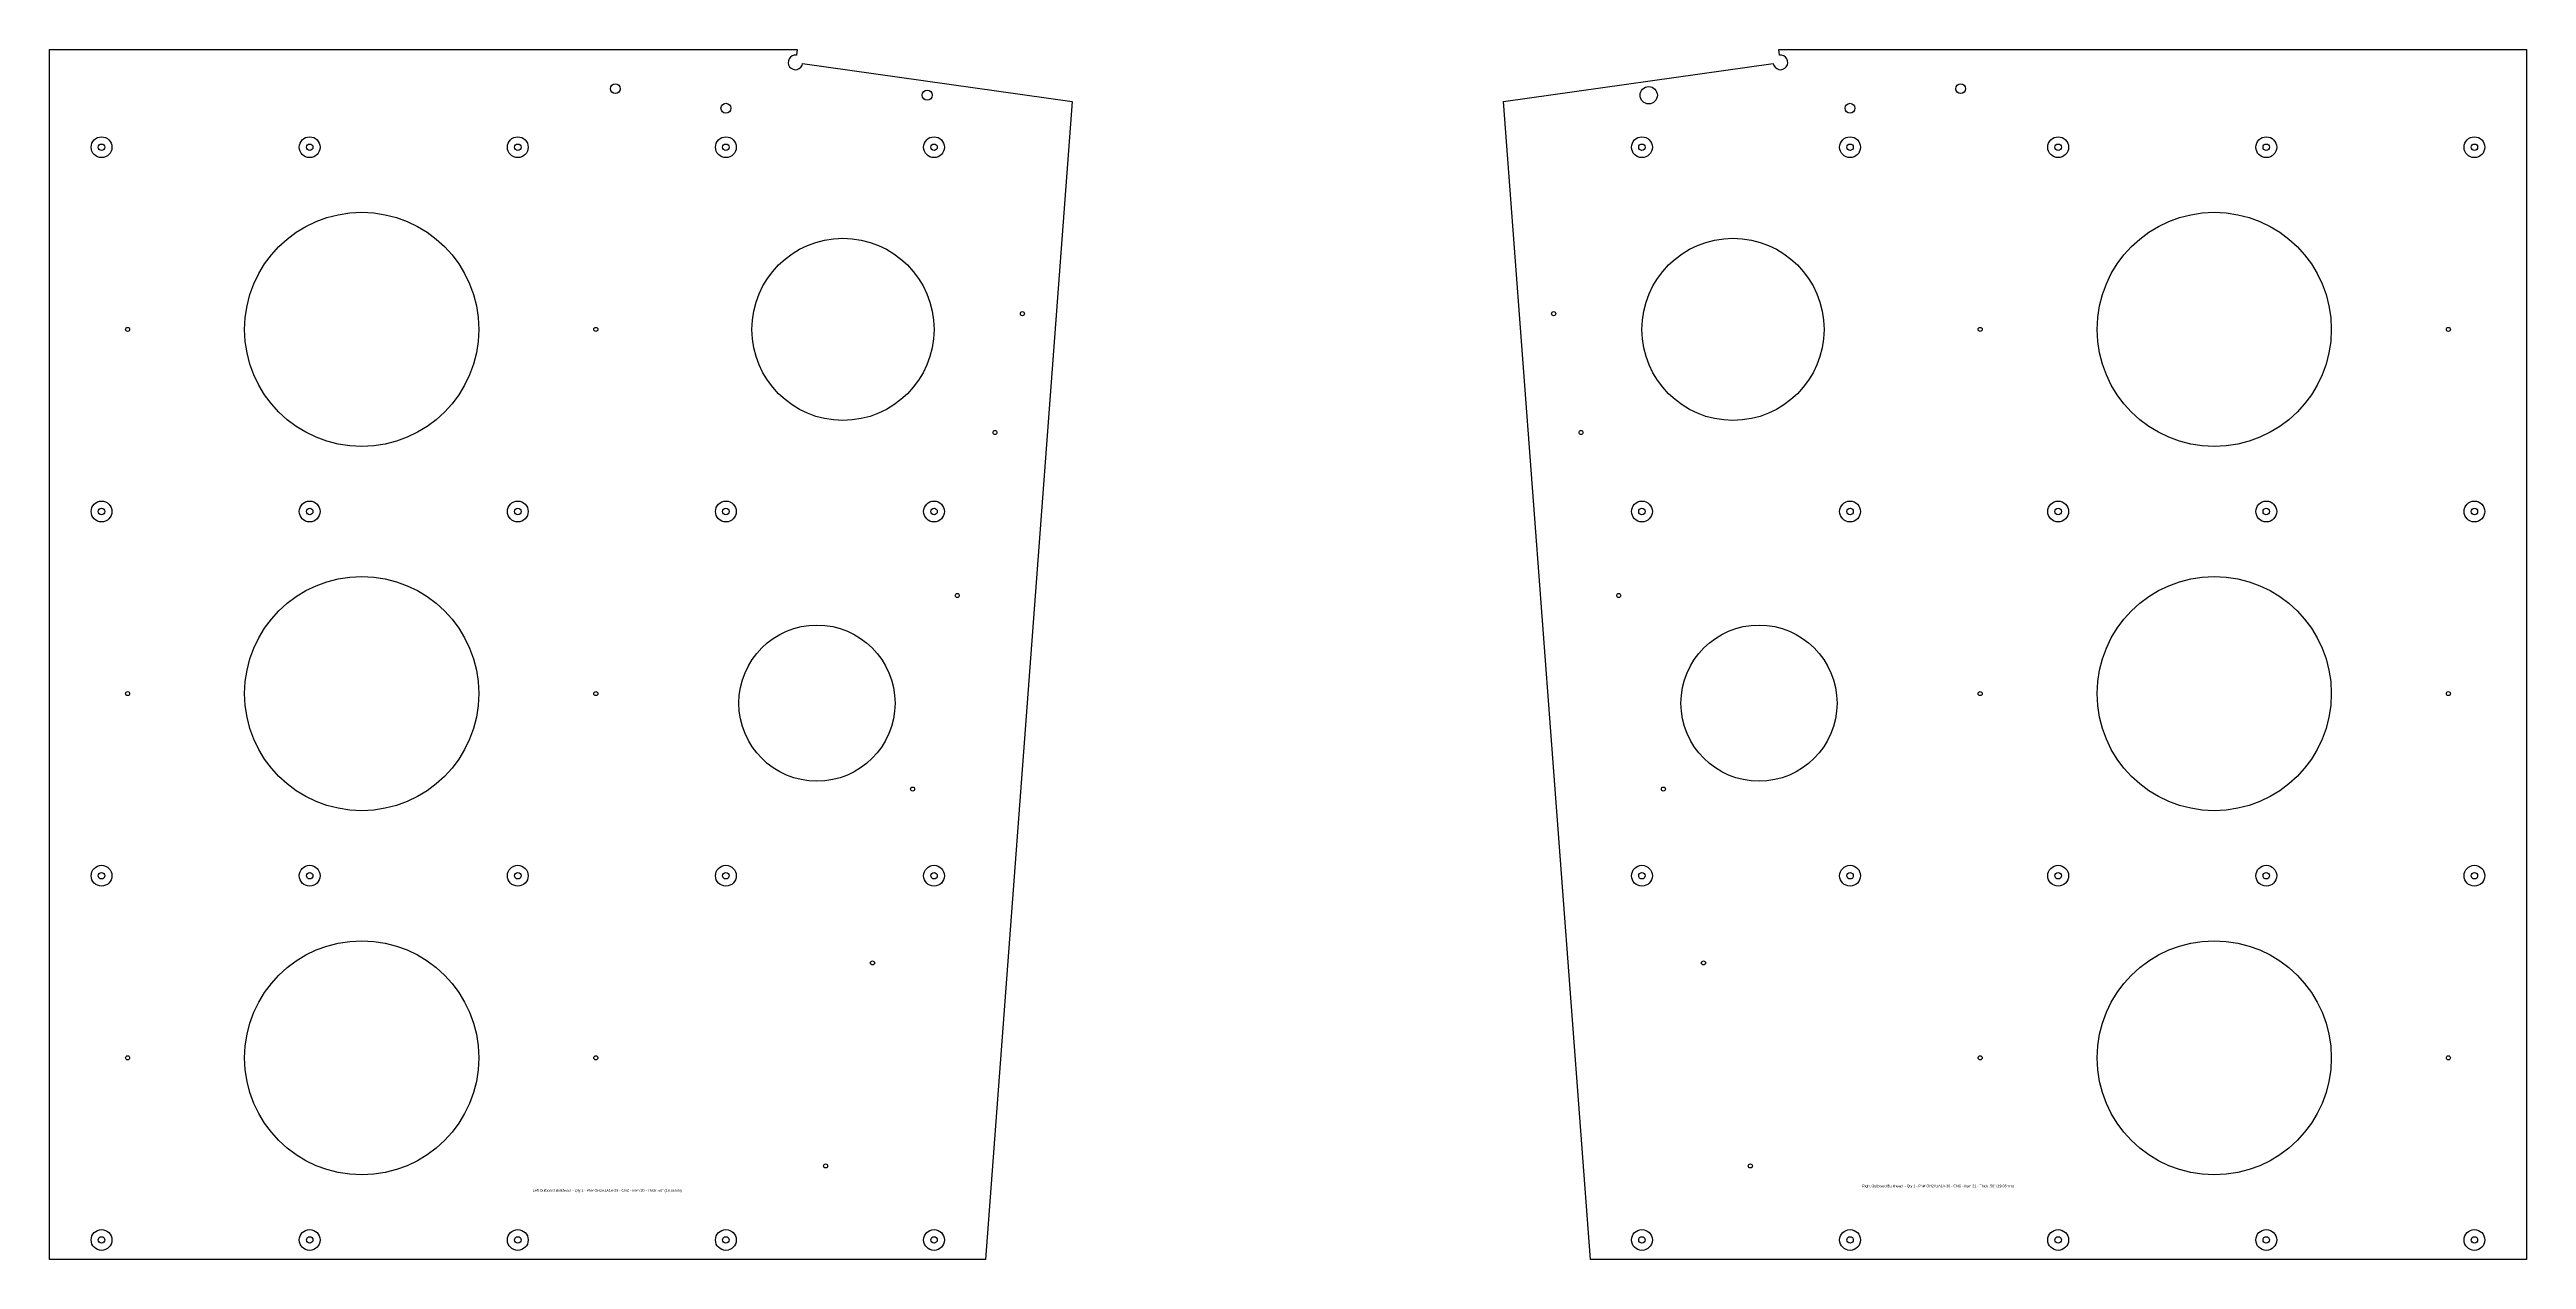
# Model space of a CAD drawing. Extents: x 6.5 to 54.1, y 7 to 30.2.
import ezdxf

# ---------------------------------------------------------------- set-up
doc = ezdxf.new("R2010")
doc.units = 0
doc.header["$MEASUREMENT"] = 0
doc.layers.get('0').update_dxf_attribs({"linetype": 'CONTINUOUS'})
doc.layers.add('Info', color=4, linetype='CONTINUOUS')
doc.styles.add('Annotative', font='txt')

msp = doc.modelspace()

# ---------------------------------------------------------------- linework, layer by layer
for points in [[(20.808, 30.117, 2.414214), (20.927, 29.959), (26.11, 29.23), (24.44, 6.973), (6.452, 6.973), (6.452, 30.226), (20.824, 30.226)], [(39.687, 30.226), (54.058, 30.226), (54.058, 6.973), (36.071, 6.973), (34.4, 29.23), (39.583, 29.959, 2.414214), (39.702, 30.117)]]:
    msp.add_lwpolyline(points, format="xyb", close=True)
at = {"color": 7, "linetype": 'Continuous'}
for centre, radius in [((17.327, 29.473), 0.095), ((43.183, 29.473), 0.095), ((19.452, 29.098), 0.095), ((23.322, 29.348), 0.0967), ((37.188, 29.348), 0.166), ((41.058, 29.098), 0.095), ((7.452, 28.348), 0.2), ((11.452, 28.348), 0.2), ((15.452, 28.348), 0.2), ((19.452, 28.348), 0.2), ((23.452, 28.348), 0.2), ((37.058, 28.348), 0.2), ((41.058, 28.348), 0.2), ((45.058, 28.348), 0.2), ((49.058, 28.348), 0.2), ((53.058, 28.348), 0.2), ((12.452, 24.848), 2.25), ((48.058, 24.848), 2.25), ((21.702, 24.848), 1.75), ((38.808, 24.848), 1.75), ((7.952, 24.848), 0.039), ((16.952, 24.848), 0.039), ((25.15, 25.15), 0.0391), ((35.361, 25.15), 0.0391), ((43.558, 24.848), 0.0391), ((52.558, 24.848), 0.0391), ((24.622, 22.866), 0.0391), ((35.888, 22.866), 0.0391), ((7.452, 21.348), 0.2), ((11.452, 21.348), 0.2), ((15.452, 21.348), 0.2), ((19.452, 21.348), 0.2), ((23.452, 21.348), 0.2), ((37.058, 21.348), 0.2), ((41.058, 21.348), 0.2), ((45.058, 21.348), 0.2), ((49.058, 21.348), 0.2), ((53.058, 21.348), 0.2), ((12.452, 17.848), 2.25), ((48.058, 17.848), 2.25), ((23.899, 19.733), 0.0391), ((36.612, 19.733), 0.0391), ((21.202, 17.665), 1.5), ((39.308, 17.665), 1.5), ((7.952, 17.848), 0.0391), ((16.952, 17.848), 0.0391), ((43.558, 17.848), 0.0391), ((52.558, 17.848), 0.0391), ((23.04, 16.014), 0.039), ((37.47, 16.014), 0.0391), ((7.452, 14.348), 0.2), ((11.452, 14.348), 0.2), ((15.452, 14.348), 0.2), ((19.452, 14.348), 0.2), ((23.452, 14.348), 0.2), ((37.058, 14.348), 0.2), ((41.058, 14.348), 0.2), ((45.058, 14.348), 0.2), ((49.058, 14.348), 0.2), ((53.058, 14.348), 0.2), ((12.452, 10.848), 2.25), ((48.058, 10.848), 2.25), ((22.269, 12.673), 0.039), ((38.242, 12.673), 0.0391), ((7.952, 10.848), 0.0391), ((16.952, 10.848), 0.0391), ((43.558, 10.848), 0.0391), ((52.558, 10.848), 0.0391), ((21.368, 8.771), 0.0391), ((39.142, 8.771), 0.0391), ((7.452, 7.348), 0.2), ((11.452, 7.348), 0.2), ((15.452, 7.348), 0.2), ((19.452, 7.348), 0.2), ((23.452, 7.348), 0.2), ((37.058, 7.348), 0.2), ((41.058, 7.348), 0.2), ((45.058, 7.348), 0.2), ((49.058, 7.348), 0.2), ((53.058, 7.348), 0.2)]:
    msp.add_circle(centre, radius, dxfattribs=at)
for centre in [(7.452, 28.348), (11.452, 28.348), (15.452, 28.348), (19.452, 28.348), (23.452, 28.348), (37.058, 28.348), (41.058, 28.348), (45.058, 28.348), (49.058, 28.348), (53.058, 28.348), (7.452, 21.348), (11.452, 21.348), (15.452, 21.348), (19.452, 21.348), (23.452, 21.348), (37.058, 21.348), (41.058, 21.348), (45.058, 21.348), (49.058, 21.348), (53.058, 21.348), (7.452, 14.348), (11.452, 14.348), (15.452, 14.348), (19.452, 14.348), (23.452, 14.348), (37.058, 14.348), (41.058, 14.348), (45.058, 14.348), (49.058, 14.348), (53.058, 14.348), (7.452, 7.348), (11.452, 7.348), (15.452, 7.348), (19.452, 7.348), (23.452, 7.348), (37.058, 7.348), (41.058, 7.348), (45.058, 7.348), (49.058, 7.348), (53.058, 7.348)]:
    msp.add_circle(centre, 0.0625)

# ---------------------------------------------------------------- texts
at = {"layer": 'Info', "style": 'Annotative'}
for s, p in [('Left Outboard Bulkhead  - Qty 1 - PN# OH2A1A1A-29 - CNC - Item 20 - Thick .50" (19.05mm)', (15.738, 8.274)), ('Right Outboard Bulkhead  - Qty 1 - PN# OH2A1A1A-30 - CNC - Item 21 - Thick .50" (19.05mm)', (41.291, 8.361))]:
    msp.add_text(s, height=0.05, dxfattribs=at).set_placement(p)

doc.saveas('drawing.dxf')
